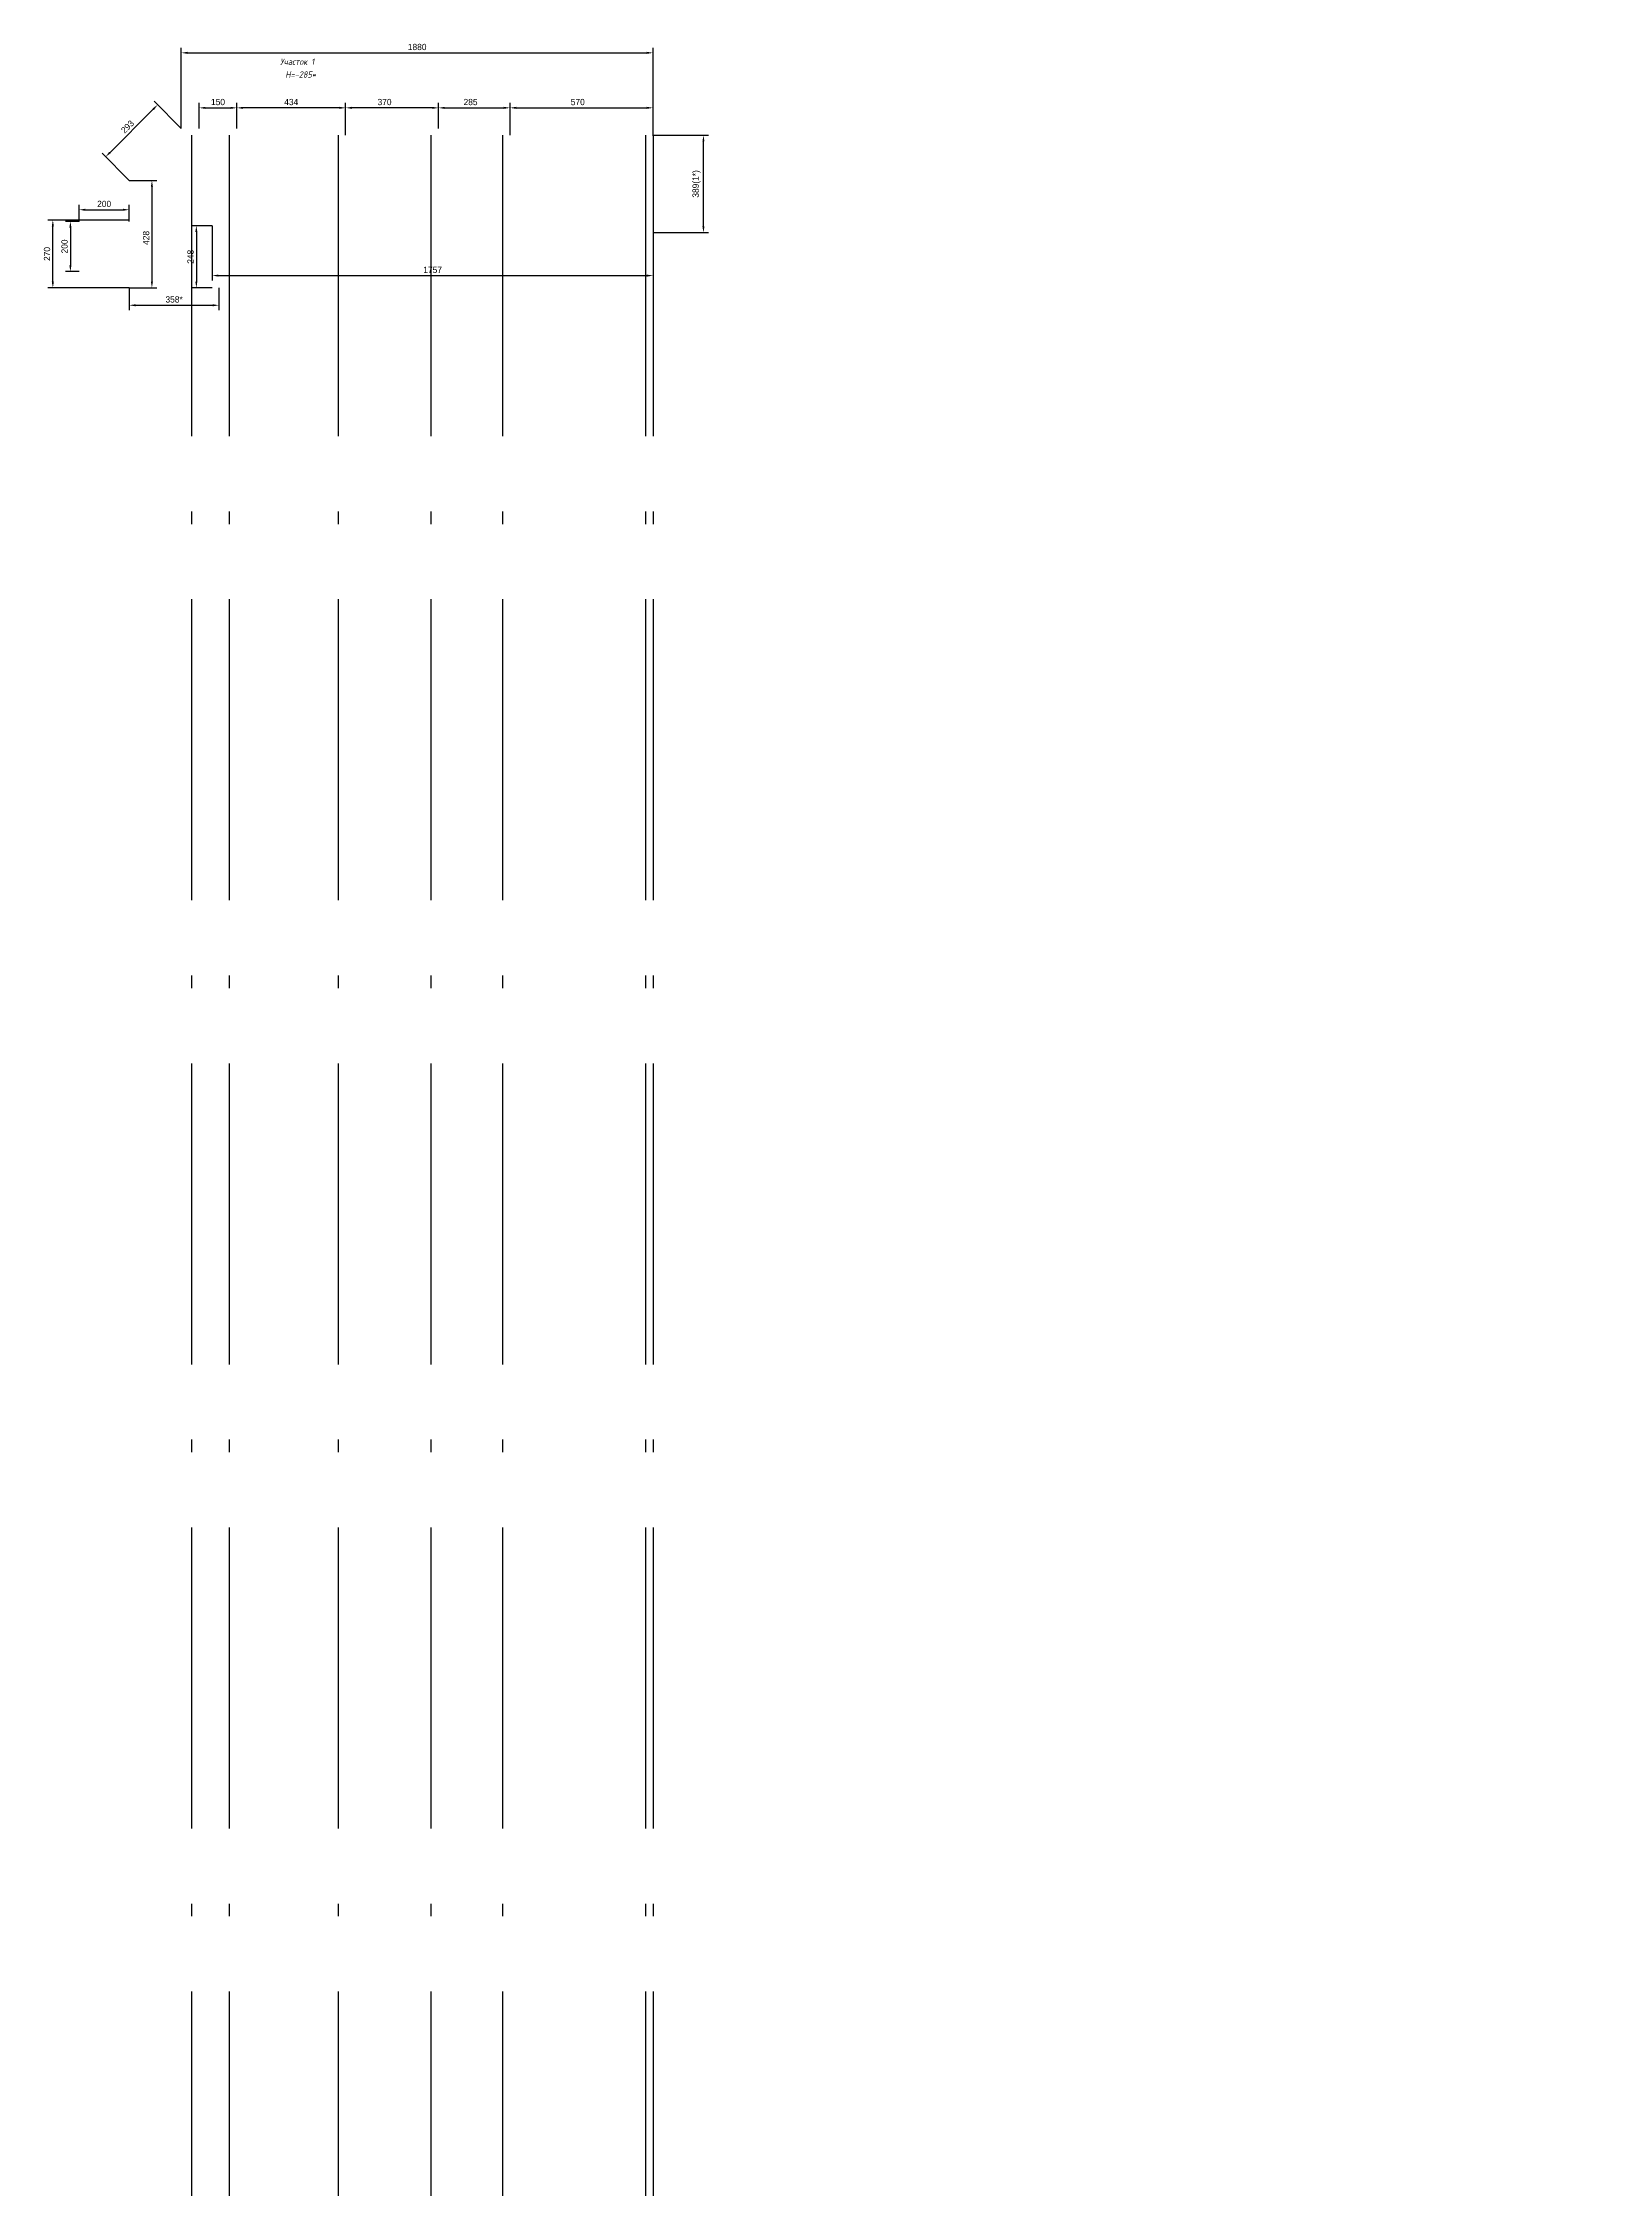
# Model space of a CAD drawing. Header units: millimetres. Extents: x 1148 to 19383, y -2795 to 34812.
# Drawn here: x 13150 to 19383, y 5761 to 14316 of the extents above; entities that cross this region are included whole.
import ezdxf
from ezdxf.enums import TextEntityAlignment as Align

# ---------------------------------------------------------------- set-up
doc = ezdxf.new("R2010")
doc.units = ezdxf.units.MM
doc.header["$PDMODE"] = 34
doc.header["$PDSIZE"] = 25
doc.linetypes.add('ACAD_ISO10W100', pattern=[18.5, 12, -3, 0.5, -3])
doc.layers.add('08 Размеры', color=7, linetype='Continuous')
doc.layers.add('100 noprint', color=1, linetype='Continuous', plot=False)
doc.styles.get("Standard").update_dxf_attribs({"font": 'Ubuntu-R.ttf'})
doc.styles.add('ГОСТ-ISOCPEUR', font='isocpeui.ttf', dxfattribs={"width": 0.8})
doc.dimstyles.new('ISO-25', dxfattribs={"dimtxt": 2.5, "dimasz": 2.5, "dimexe": 1.25, "dimexo": 0.625, "dimtad": 1, "dimtxsty": 'Standard', "dimcen": 2.5, "dimadec": 0, "dimazin": 0, "dimtfac": 1, "dimtmove": 0, "dimatfit": 3, "dimfxl": 1, "dimarcsym": 0})

# ---------------------------------------------------------------- blocks, each defined once
blk = doc.blocks.new('*D2288')
at = {"layer": '08 Размеры', "color": 0, "lineweight": -2}
for p, q in [((13701.2, 13975.6), (13701.2, 14297)), ((15581.2, 13945.6), (15581.2, 14297)), ((13726.2, 14277), (15556.2, 14277))]:
    blk.add_line(p, q, dxfattribs=at)
at = {"layer": '08 Размеры', "color": 0}
for points in [[(13726.2, 14281.2), (13726.2, 14272.9), (13701.2, 14277)], [(15556.2, 14272.9), (15556.2, 14281.2), (15581.2, 14277)]]:
    blk.add_solid(points, dxfattribs=at)
at = {"layer": 'Defpoints', "color": 0}
for p in [(15581.2, 14277), (13701.2, 13975.6), (15581.2, 13945.6)]:
    blk.add_point(p, dxfattribs=at)
at = {"layer": '08 Размеры', "color": 0, "insert": (14641.2, 14300.1), "char_height": 25, "attachment_point": 5}
blk.add_mtext('1880', dxfattribs=at)
blk = doc.blocks.new('*D2289')
at = {"layer": '08 Размеры', "color": 0, "lineweight": -2}
for p, q in [((13417.2, 13880), (13589.3, 14052.2)), ((13701.2, 13975.6), (13592.8, 14084)), ((13493.7, 13768.1), (13385.3, 13876.5))]:
    blk.add_line(p, q, dxfattribs=at)
at = {"layer": '08 Размеры', "color": 0}
for points in [[(13592.2, 14049.2), (13586.4, 14055.1), (13607, 14069.9)], [(13414.2, 13883), (13420.1, 13877.1), (13399.5, 13862.4)]]:
    blk.add_solid(points, dxfattribs=at)
at = {"layer": 'Defpoints', "color": 0}
for p in [(13607, 14069.9), (13701.2, 13975.6), (13493.7, 13768.1)]:
    blk.add_point(p, dxfattribs=at)
at = {"layer": '08 Размеры', "color": 0, "insert": (13486.9, 13982.4), "char_height": 25, "attachment_point": 5, "rotation": 45}
blk.add_mtext('293', dxfattribs=at)
blk = doc.blocks.new('*D2290')
at = {"layer": '08 Размеры', "color": 0, "lineweight": -2}
for p, q in [((13493.7, 13768.1), (13604.1, 13768.1)), ((13584.1, 13743.1), (13584.1, 13365.1)), ((13493.7, 13340.1), (13604.1, 13340.1))]:
    blk.add_line(p, q, dxfattribs=at)
at = {"layer": '08 Размеры', "color": 0}
for points in [[(13588.3, 13743.1), (13579.9, 13743.1), (13584.1, 13768.1)], [(13579.9, 13365.1), (13588.3, 13365.1), (13584.1, 13340.1)]]:
    blk.add_solid(points, dxfattribs=at)
at = {"layer": 'Defpoints', "color": 0}
for p in [(13493.7, 13768.1), (13493.7, 13340.1), (13584.1, 13340.1)]:
    blk.add_point(p, dxfattribs=at)
at = {"layer": '08 Размеры', "color": 0, "insert": (13561, 13539.1), "char_height": 25, "attachment_point": 5, "rotation": 90}
blk.add_mtext('428', dxfattribs=at)
blk = doc.blocks.new('*D2291')
at = {"layer": '08 Размеры', "color": 0, "lineweight": -2}
for p, q in [((13824.2, 13587.1), (13824.2, 13369)), ((15581.2, 13587.1), (15581.2, 13369)), ((13849.2, 13389), (15556.2, 13389))]:
    blk.add_line(p, q, dxfattribs=at)
at = {"layer": '08 Размеры', "color": 0}
for points in [[(13849.2, 13393.1), (13849.2, 13384.8), (13824.2, 13389)], [(15556.2, 13384.8), (15556.2, 13393.1), (15581.2, 13389)]]:
    blk.add_solid(points, dxfattribs=at)
at = {"layer": 'Defpoints', "color": 0}
for p in [(13824.2, 13587.1), (15581.2, 13587.1), (15581.2, 13389)]:
    blk.add_point(p, dxfattribs=at)
at = {"layer": '08 Размеры', "color": 0, "insert": (14702.7, 13411.7), "char_height": 25, "attachment_point": 5}
blk.add_mtext('1757', dxfattribs=at)
blk = doc.blocks.new('*D2292')
at = {"layer": '08 Размеры', "color": 0, "lineweight": -2}
for p, q in [((13824.2, 13587.7), (13741.1, 13587.7)), ((13761.1, 13562.7), (13761.1, 13365.1)), ((13824.2, 13340.1), (13741.1, 13340.1))]:
    blk.add_line(p, q, dxfattribs=at)
at = {"layer": '08 Размеры', "color": 0}
for points in [[(13765.2, 13562.7), (13756.9, 13562.7), (13761.1, 13587.7)], [(13756.9, 13365.1), (13765.2, 13365.1), (13761.1, 13340.1)]]:
    blk.add_solid(points, dxfattribs=at)
at = {"layer": 'Defpoints', "color": 0}
for p in [(13824.2, 13587.7), (13761.1, 13340.1), (13824.2, 13340.1)]:
    blk.add_point(p, dxfattribs=at)
at = {"layer": '08 Размеры', "color": 0, "insert": (13738, 13463.9), "char_height": 25, "attachment_point": 5, "rotation": 90}
blk.add_mtext('248', dxfattribs=at)
blk = doc.blocks.new('*D2293')
at = {"layer": '08 Размеры', "color": 0, "lineweight": -2}
for p, q in [((15011.2, 13948.6), (15011.2, 14077.7)), ((15036.2, 14057.7), (15556.2, 14057.7)), ((15581.2, 13948.6), (15581.2, 14077.7))]:
    blk.add_line(p, q, dxfattribs=at)
at = {"layer": '08 Размеры', "color": 0}
for points in [[(15036.2, 14061.9), (15036.2, 14053.5), (15011.2, 14057.7)], [(15556.2, 14053.5), (15556.2, 14061.9), (15581.2, 14057.7)]]:
    blk.add_solid(points, dxfattribs=at)
at = {"layer": 'Defpoints', "color": 0}
for p in [(15581.2, 14057.7), (15011.2, 13948.6), (15581.2, 13948.6)]:
    blk.add_point(p, dxfattribs=at)
at = {"layer": '08 Размеры', "color": 0, "insert": (15281.2, 14080.7), "char_height": 25, "attachment_point": 5}
blk.add_mtext('570', dxfattribs=at)
blk = doc.blocks.new('*D2294')
at = {"layer": '08 Размеры', "color": 0, "lineweight": -2}
for p, q in [((14356.2, 13948.6), (14356.2, 14077.7)), ((14701.2, 14057.7), (14381.2, 14057.7)), ((14726.2, 13975.6), (14726.2, 14077.7))]:
    blk.add_line(p, q, dxfattribs=at)
at = {"layer": '08 Размеры', "color": 0}
for points in [[(14381.2, 14061.8), (14381.2, 14053.5), (14356.2, 14057.7)], [(14701.2, 14053.5), (14701.2, 14061.8), (14726.2, 14057.7)]]:
    blk.add_solid(points, dxfattribs=at)
at = {"layer": 'Defpoints', "color": 0}
for p in [(14356.2, 14057.7), (14356.2, 13948.6), (14726.2, 13975.6)]:
    blk.add_point(p, dxfattribs=at)
at = {"layer": '08 Размеры', "color": 0, "insert": (14511.2, 14080.7), "char_height": 25, "attachment_point": 5}
blk.add_mtext('370', dxfattribs=at)
blk = doc.blocks.new('*D2295')
at = {"layer": '08 Размеры', "color": 0, "lineweight": -2}
for p, q in [((13922.4, 13975.6), (13922.4, 14077.7)), ((14331.2, 14057.7), (13947.4, 14057.7)), ((14356.2, 13975.6), (14356.2, 14077.7))]:
    blk.add_line(p, q, dxfattribs=at)
at = {"layer": '08 Размеры', "color": 0}
for points in [[(13947.4, 14061.8), (13947.4, 14053.5), (13922.4, 14057.7)], [(14331.2, 14053.5), (14331.2, 14061.8), (14356.2, 14057.7)]]:
    blk.add_solid(points, dxfattribs=at)
at = {"layer": 'Defpoints', "color": 0}
for p in [(13922.4, 14057.7), (13922.4, 13975.6), (14356.2, 13975.6)]:
    blk.add_point(p, dxfattribs=at)
at = {"layer": '08 Размеры', "color": 0, "insert": (14139.3, 14080.7), "char_height": 25, "attachment_point": 5}
blk.add_mtext('434', dxfattribs=at)
blk = doc.blocks.new('*D2296')
at = {"layer": '08 Размеры', "color": 0, "lineweight": -2}
for p, q in [((13493.7, 13610.1), (13169.2, 13610.1)), ((13189.2, 13365.1), (13189.2, 13585.1)), ((13493.7, 13340.1), (13169.2, 13340.1))]:
    blk.add_line(p, q, dxfattribs=at)
at = {"layer": '08 Размеры', "color": 0}
for points in [[(13193.4, 13585.1), (13185, 13585.1), (13189.2, 13610.1)], [(13185, 13365.1), (13193.4, 13365.1), (13189.2, 13340.1)]]:
    blk.add_solid(points, dxfattribs=at)
at = {"layer": 'Defpoints', "color": 0}
for p in [(13189.2, 13610.1), (13493.7, 13610.1), (13493.7, 13340.1)]:
    blk.add_point(p, dxfattribs=at)
at = {"layer": '08 Размеры', "color": 0, "insert": (13166.1, 13475.1), "char_height": 25, "attachment_point": 5, "rotation": 90}
blk.add_mtext('270', dxfattribs=at)
blk = doc.blocks.new('*D2297')
at = {"layer": '08 Размеры', "color": 0, "lineweight": -2}
for p, q in [((15581.2, 13948.6), (15802.1, 13948.6)), ((15782.1, 13585.1), (15782.1, 13923.6)), ((15581.2, 13560.1), (15802.1, 13560.1))]:
    blk.add_line(p, q, dxfattribs=at)
at = {"layer": '08 Размеры', "color": 0}
for points in [[(15786.2, 13923.6), (15777.9, 13923.6), (15782.1, 13948.6)], [(15777.9, 13585.1), (15786.2, 13585.1), (15782.1, 13560.1)]]:
    blk.add_solid(points, dxfattribs=at)
at = {"layer": 'Defpoints', "color": 0}
for p in [(15581.2, 13948.6), (15782.1, 13948.6), (15581.2, 13560.1)]:
    blk.add_point(p, dxfattribs=at)
at = {"layer": '08 Размеры', "color": 0, "insert": (15754.6, 13754.4), "char_height": 25, "attachment_point": 5, "rotation": 90}
blk.add_mtext('389(1*)', dxfattribs=at)
blk = doc.blocks.new('*D2298')
at = {"layer": '08 Размеры', "color": 0, "lineweight": -2}
for p, q in [((13493.7, 13340.1), (13493.7, 13250.7)), ((13518.7, 13270.7), (13826.2, 13270.7)), ((13851.2, 13340.1), (13851.2, 13250.7))]:
    blk.add_line(p, q, dxfattribs=at)
at = {"layer": '08 Размеры', "color": 0}
for points in [[(13518.7, 13274.8), (13518.7, 13266.5), (13493.7, 13270.7)], [(13826.2, 13266.5), (13826.2, 13274.8), (13851.2, 13270.7)]]:
    blk.add_solid(points, dxfattribs=at)
at = {"layer": 'Defpoints', "color": 0}
for p in [(13493.7, 13340.1), (13851.2, 13340.1), (13851.2, 13270.7)]:
    blk.add_point(p, dxfattribs=at)
at = {"layer": '08 Размеры', "color": 0, "insert": (13672.5, 13293.7), "char_height": 25, "attachment_point": 5}
blk.add_mtext('358*', dxfattribs=at)
blk = doc.blocks.new('*D2299')
at = {"layer": '08 Размеры', "color": 0, "lineweight": -2}
for p, q in [((13772.4, 13975.6), (13772.4, 14077.7)), ((13797.4, 14057.7), (13897.4, 14057.7)), ((13922.4, 13975.6), (13922.4, 14077.7))]:
    blk.add_line(p, q, dxfattribs=at)
at = {"layer": '08 Размеры', "color": 0}
for points in [[(13797.4, 14061.8), (13797.4, 14053.5), (13772.4, 14057.7)], [(13897.4, 14053.5), (13897.4, 14061.8), (13922.4, 14057.7)]]:
    blk.add_solid(points, dxfattribs=at)
at = {"layer": 'Defpoints', "color": 0}
for p in [(13922.4, 14057.7), (13772.4, 13975.6), (13922.4, 13975.6)]:
    blk.add_point(p, dxfattribs=at)
at = {"layer": '08 Размеры', "color": 0, "insert": (13847.4, 14080.7), "char_height": 25, "attachment_point": 5}
blk.add_mtext('150', dxfattribs=at)
blk = doc.blocks.new('*D2300')
at = {"layer": '08 Размеры', "color": 0, "lineweight": -2}
for p, q in [((14726.2, 13975.6), (14726.2, 14077.7)), ((14751.2, 14057.7), (14986.2, 14057.7)), ((15011.2, 13948.6), (15011.2, 14077.7))]:
    blk.add_line(p, q, dxfattribs=at)
at = {"layer": '08 Размеры', "color": 0}
for points in [[(14751.2, 14061.8), (14751.2, 14053.5), (14726.2, 14057.7)], [(14986.2, 14053.5), (14986.2, 14061.8), (15011.2, 14057.7)]]:
    blk.add_solid(points, dxfattribs=at)
at = {"layer": 'Defpoints', "color": 0}
for p in [(15011.2, 14057.7), (14726.2, 13975.6), (15011.2, 13948.6)]:
    blk.add_point(p, dxfattribs=at)
at = {"layer": '08 Размеры', "color": 0, "insert": (14853.9, 14080.7), "char_height": 25, "attachment_point": 5}
blk.add_mtext('285', dxfattribs=at)
blk = doc.blocks.new('*D2373')
at = {"layer": '08 Размеры', "color": 0, "lineweight": -2}
for p, q in [((13293.7, 13605.1), (13239.1, 13605.1)), ((13259.1, 13580.1), (13259.1, 13430.1)), ((13293.7, 13405.1), (13239.1, 13405.1))]:
    blk.add_line(p, q, dxfattribs=at)
at = {"layer": '08 Размеры', "color": 0}
for points in [[(13263.3, 13580.1), (13254.9, 13580.1), (13259.1, 13605.1)], [(13254.9, 13430.1), (13263.3, 13430.1), (13259.1, 13405.1)]]:
    blk.add_solid(points, dxfattribs=at)
at = {"layer": 'Defpoints', "color": 0}
for p in [(13293.7, 13605.1), (13259.1, 13405.1), (13293.7, 13405.1)]:
    blk.add_point(p, dxfattribs=at)
at = {"layer": '08 Размеры', "color": 0, "insert": (13236, 13505.1), "char_height": 25, "attachment_point": 5, "rotation": 90}
blk.add_mtext('200', dxfattribs=at)
blk = doc.blocks.new('*D2374')
at = {"layer": '08 Размеры', "color": 0, "lineweight": -2}
for p, q in [((13293.7, 13605.1), (13293.7, 13671.4)), ((13318.7, 13651.4), (13468.7, 13651.4)), ((13493.7, 13605.1), (13493.7, 13671.4))]:
    blk.add_line(p, q, dxfattribs=at)
at = {"layer": '08 Размеры', "color": 0}
for points in [[(13318.7, 13655.6), (13318.7, 13647.2), (13293.7, 13651.4)], [(13468.7, 13647.2), (13468.7, 13655.6), (13493.7, 13651.4)]]:
    blk.add_solid(points, dxfattribs=at)
at = {"layer": 'Defpoints', "color": 0}
for p in [(13293.7, 13605.1), (13493.7, 13651.4), (13493.7, 13605.1)]:
    blk.add_point(p, dxfattribs=at)
at = {"layer": '08 Размеры', "color": 0, "insert": (13393.7, 13674.5), "char_height": 25, "attachment_point": 5}
blk.add_mtext('200', dxfattribs=at)

msp = doc.modelspace()

# ---------------------------------------------------------------- linework, layer by layer
at = {"layer": '100 noprint', "color": 1, "linetype": 'ACAD_ISO10W100', "lineweight": -2, "ltscale": 100}
for points in [[(13742.4, 13948.6), (13742.4, 25.6, 1), (19383.3, 25.6)], [(13892.4, 13948.6), (13892.4, 25.6, 1), (19233.3, 25.6)], [(14326.2, 13948.6), (14326.2, 25.6, 1), (18799.4, 25.6)], [(14696.2, 13948.6), (14696.2, 25.6, 1), (18429.4, 25.6)], [(14981.2, 13948.6), (14981.2, 25.6, 1), (18144.4, 25.6)], [(15551.2, 13948.6), (15551.2, 25.6, 1), (17574.4, 25.6)], [(15581.2, 13948.6), (15581.2, 25.6, 1), (17544.4, 25.6)]]:
    msp.add_lwpolyline(points, format="xyb", dxfattribs=at)

# ---------------------------------------------------------------- texts
at = {"layer": '08 Размеры', "style": 'ГОСТ-ISOCPEUR', "width": 0.8}
for s, p in [('Участок 1', (14162.9, 14241.5)), ('H=-285*', (14176.9, 14190.5))]:
    msp.add_text(s, height=25, dxfattribs=at).set_placement(p, align=Align.MIDDLE)

# ---------------------------------------------------------------- dimensions: what is measured, and where the dimension line sits
at = {"layer": '08 Размеры', "color": 5}
for base, p1, p2, picture, middle in [((15581.2, 14277), (13701.2, 13975.6), (15581.2, 13945.6), '*D2288', (14641.2, 14277)), ((15581.2, 13389, 127.9), (13824.2, 13587.1), (15581.2, 13587.1), '*D2291', (14702.7, 13389, 127.9))]:
    dim = msp.add_linear_dim(base=base, p1=p1, p2=p2, dimstyle='ISO-25', override={"dimtxt": 25, "dimasz": 25, "dimexe": 20, "dimexo": 0, "dimgap": 10, "dimdec": 0}, dxfattribs=at)
    dim.commit()
    dim.dimension.update_dxf_attribs({"geometry": picture, "text_midpoint": middle, "dimtype": 160})
for base, p1, p2, angle, picture, middle, dimtype in [((13607, 14069.9), (13493.7, 13768.1), (13701.2, 13975.6), 45, '*D2289', (13503.2, 13966.1), 161), ((13584.1, 13340.1), (13493.7, 13768.1), (13493.7, 13340.1), 90, '*D2290', (13584.1, 13539.1), 160), ((13761.1, 13340.1), (13824.2, 13587.7), (13824.2, 13340.1), 90, '*D2292', (13761.1, 13463.9), 160)]:
    dim = msp.add_linear_dim(base=base, p1=p1, p2=p2, angle=angle, dimstyle='ISO-25', override={"dimtxt": 25, "dimasz": 25, "dimexe": 20, "dimexo": 0, "dimgap": 10, "dimdec": 0}, dxfattribs=at)
    dim.commit()
    dim.dimension.update_dxf_attribs({"geometry": picture, "text_midpoint": middle, "dimtype": dimtype})
at = {"layer": '08 Размеры'}
for base, p1, p2, picture, middle in [((13922.4, 14057.7), (13772.4, 13975.6), (13922.4, 13975.6), '*D2299', (13847.4, 14057.7)), ((13922.4, 14057.7), (14356.2, 13975.6), (13922.4, 13975.6), '*D2295', (14139.3, 14057.7)), ((14356.2, 14057.7), (14726.2, 13975.6), (14356.2, 13948.6), '*D2294', (14511.2, 14057.7)), ((15011.2, 14057.7), (14726.2, 13975.6), (15011.2, 13948.6), '*D2300', (14853.9, 14057.7)), ((15581.2, 14057.7), (15011.2, 13948.6), (15581.2, 13948.6), '*D2293', (15281.2, 14057.7)), ((13493.7, 13651.4), (13293.7, 13605.1), (13493.7, 13605.1), '*D2374', (13393.7, 13651.4))]:
    dim = msp.add_linear_dim(base=base, p1=p1, p2=p2, dimstyle='ISO-25', override={"dimtxt": 25, "dimasz": 25, "dimexe": 20, "dimexo": 0, "dimgap": 10, "dimdec": 0}, dxfattribs=at)
    dim.commit()
    dim.dimension.update_dxf_attribs({"geometry": picture, "text_midpoint": middle, "dimtype": 160})
for base, p1, p2, override, picture, middle in [((15782.0558251, 13948.6152621), (15581.2344026, 13560.1152621), (15581.2344026, 13948.6152621), {"dimtxt": 25, "dimasz": 25, "dimexe": 20, "dimexo": 0, "dimgap": 10, "dimdec": 0, "dimpost": '(1*)'}, '*D2297', (15754.5955076, 13754.3652621)), ((13259.1, 13405.1), (13293.7, 13605.1), (13293.7, 13405.1), {"dimtxt": 25, "dimasz": 25, "dimexe": 20, "dimexo": 0, "dimgap": 10, "dimdec": 0}, '*D2373', (13236, 13505.1))]:
    dim = msp.add_linear_dim(base=base, p1=p1, p2=p2, angle=90, dimstyle='ISO-25', override=override, dxfattribs=at)
    dim.commit()
    dim.dimension.update_dxf_attribs({"geometry": picture, "text_midpoint": middle})
dim = msp.add_linear_dim(base=(13189.2, 13610.1), p1=(13493.7, 13340.1), p2=(13493.7, 13610.1), angle=90, dimstyle='ISO-25', override={"dimtxt": 25, "dimasz": 25, "dimexe": 20, "dimexo": 0, "dimgap": 10, "dimdec": 0}, dxfattribs=at)
dim.commit()
dim.dimension.update_dxf_attribs({"geometry": '*D2296', "text_midpoint": (13189.2, 13475.1), "dimtype": 160})
dim = msp.add_linear_dim(base=(13851.2344026, 13270.6652532), p1=(13493.7344026, 13340.1152621), p2=(13851.2344026, 13340.1152621), dimstyle='ISO-25', override={"dimtxt": 25, "dimasz": 25, "dimexe": 20, "dimexo": 0, "dimgap": 10, "dimdec": 0, "dimpost": '*'}, dxfattribs=at)
dim.commit()
dim.dimension.update_dxf_attribs({"geometry": '*D2298', "text_midpoint": (13672.4844026, 13293.7244162)})

doc.saveas('drawing.dxf')
